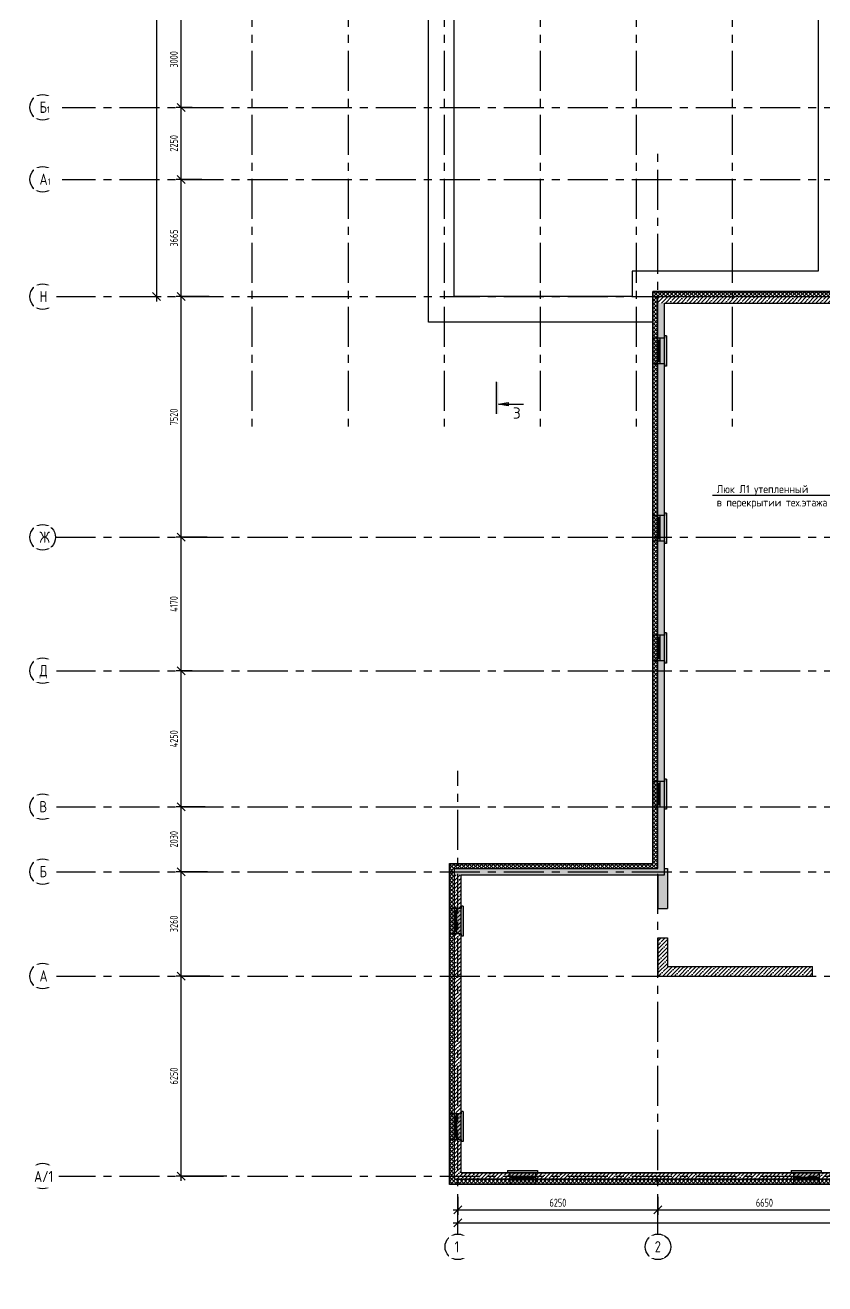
# Model space of a CAD drawing. Header units: millimetres. Extents: x -9318 to 9016603, y 0 to 838141.
# Drawn here: x 50321 to 75292, y 628245 to 667575 of the extents above; entities that cross this region are included whole.
import ezdxf
from ezdxf import colors
from ezdxf.entities.mleader import LeaderData, LeaderLine
from ezdxf.math import Vec2, Vec3

# ---------------------------------------------------------------- set-up
doc = ezdxf.new("R2010")
doc.units = ezdxf.units.MM
doc.linetypes.add('CENTER', pattern=[2, 1.25, -0.25, 0.25, -0.25])
doc.layers.get('Defpoints').update_dxf_attribs({"color": 8})
doc.layers.add('АР_Разрезы', color=175, linetype='Continuous', lineweight=9)
doc.styles.add('ISOCPEUR', font='isocpeur.ttf', dxfattribs={"width": 0.7})
doc.styles.add('ISOCPEUR_2', font='isocpeur.ttf', dxfattribs={"width": 0.9, "height": 300})
doc.styles.add('METRO-STYLE', font='isocpeur.ttf', dxfattribs={"width": 0.9, "oblique": 15})
doc.styles.add('ГОСТ 2.304', font='isocpeur.ttf', dxfattribs={"width": 0.7})
doc.dimstyles.new('СПДС', dxfattribs={"dimscale": 100, "dimtxt": 2.5, "dimasz": 2.5, "dimexe": 1.5, "dimexo": 0, "dimgap": 1, "dimtad": 1, "dimdec": 0, "dimrnd": 1, "dimtxsty": 'ГОСТ 2.304', "dimblk": 'OBLIQUE', "dimcen": 2.5, "dimdle": 1.5, "dimadec": 0, "dimazin": 2, "dimtfac": 0.75, "dimtdec": 0, "dimtmove": 1, "dimatfit": 3, "dimfxl": 1, "dimtolj": 1, "dimarcsym": 1})
pattern_1 = [(45, (-154563.14, 576407.27), (-123.74369, 123.74369), []), (45, (-154439.4, 576407.27), (-123.74369, 123.74369), [218.75, -43.75, 0, -43.75])]

# ---------------------------------------------------------------- blocks, each defined once
blk = doc.blocks.new('_Oblique')
at = {"color": 8, "linetype": 'ByBlock', "lineweight": -2}
blk.add_line((-0.5, -0.5), (0.5, 0.5), dxfattribs=at)
blk = doc.blocks.new('*D1502')
at = {"color": 8, "lineweight": -2, "ltscale": 100, "transparency": 16777216}
for p, q in [((55189, 631463), (55189, 638013)), ((56088, 637863), (55039, 637863)), ((56623, 631613), (55039, 631613))]:
    blk.add_line(p, q, dxfattribs=at)
at = {"layer": 'Defpoints', "color": 0, "ltscale": 100, "transparency": 16777216}
for p in [(55189, 637863), (56088, 637863), (56623, 631613)]:
    blk.add_point(p, dxfattribs=at)
at = {"color": 8, "lineweight": -2, "ltscale": 100, "transparency": 16777216, "xscale": 250, "yscale": 250, "zscale": 250}
for p, rotation in [((55189, 637863), 90), ((55189, 631613), 270)]:
    blk.add_blockref('_Oblique', p, dxfattribs=dict(at, rotation=rotation))
at = {"color": 8, "ltscale": 100, "transparency": 16777216, "insert": (54964, 634738), "char_height": 250, "attachment_point": 5, "rotation": 90, "style": 'ГОСТ 2.304'}
blk.add_mtext('\\A1;6250', dxfattribs=at)
blk = doc.blocks.new('*D1503')
at = {"color": 8, "lineweight": -2, "ltscale": 100, "transparency": 16777216}
for p, q in [((56011, 641123), (55039, 641123)), ((55189, 637713), (55189, 641273)), ((56088, 637863), (55039, 637863))]:
    blk.add_line(p, q, dxfattribs=at)
at = {"layer": 'Defpoints', "color": 0, "ltscale": 100, "transparency": 16777216}
for p in [(55189, 641123), (56011, 641123), (56088, 637863)]:
    blk.add_point(p, dxfattribs=at)
at = {"color": 8, "lineweight": -2, "ltscale": 100, "transparency": 16777216, "xscale": 250, "yscale": 250, "zscale": 250}
for p, rotation in [((55189, 641123), 90), ((55189, 637863), 270)]:
    blk.add_blockref('_Oblique', p, dxfattribs=dict(at, rotation=rotation))
at = {"color": 8, "ltscale": 100, "transparency": 16777216, "insert": (54964, 639493), "char_height": 250, "attachment_point": 5, "rotation": 90, "style": 'ГОСТ 2.304'}
blk.add_mtext('\\A1;3260', dxfattribs=at)
blk = doc.blocks.new('*D1504')
at = {"color": 8, "lineweight": -2, "ltscale": 100, "transparency": 16777216}
for p, q in [((55937, 643153), (55039, 643153)), ((55189, 640973), (55189, 643303)), ((56011, 641123), (55039, 641123))]:
    blk.add_line(p, q, dxfattribs=at)
at = {"layer": 'Defpoints', "color": 0, "ltscale": 100, "transparency": 16777216}
for p in [(55189, 643153), (55937, 643153), (56011, 641123)]:
    blk.add_point(p, dxfattribs=at)
at = {"color": 8, "lineweight": -2, "ltscale": 100, "transparency": 16777216, "xscale": 250, "yscale": 250, "zscale": 250}
for p, rotation in [((55189, 643153), 90), ((55189, 641123), 270)]:
    blk.add_blockref('_Oblique', p, dxfattribs=dict(at, rotation=rotation))
at = {"color": 8, "ltscale": 100, "transparency": 16777216, "insert": (54964, 642138), "char_height": 250, "attachment_point": 5, "rotation": 90, "style": 'ГОСТ 2.304'}
blk.add_mtext('\\A1;2030', dxfattribs=at)
blk = doc.blocks.new('*D1505')
at = {"color": 8, "lineweight": -2, "ltscale": 100, "transparency": 16777216}
for p, q in [((55539, 647403), (55039, 647403)), ((55189, 643003), (55189, 647553)), ((55937, 643153), (55039, 643153))]:
    blk.add_line(p, q, dxfattribs=at)
at = {"layer": 'Defpoints', "color": 0, "ltscale": 100, "transparency": 16777216}
for p in [(55189, 647403), (55539, 647403), (55937, 643153)]:
    blk.add_point(p, dxfattribs=at)
at = {"color": 8, "lineweight": -2, "ltscale": 100, "transparency": 16777216, "xscale": 250, "yscale": 250, "zscale": 250}
for p, rotation in [((55189, 647403), 90), ((55189, 643153), 270)]:
    blk.add_blockref('_Oblique', p, dxfattribs=dict(at, rotation=rotation))
at = {"color": 8, "ltscale": 100, "transparency": 16777216, "insert": (54964, 645278), "char_height": 250, "attachment_point": 5, "rotation": 90, "style": 'ГОСТ 2.304'}
blk.add_mtext('\\A1;4250', dxfattribs=at)
blk = doc.blocks.new('*D1506')
at = {"color": 8, "lineweight": -2, "ltscale": 100, "transparency": 16777216}
for p, q in [((55189, 647253), (55189, 651723)), ((56007, 651573), (55039, 651573)), ((55539, 647403), (55039, 647403))]:
    blk.add_line(p, q, dxfattribs=at)
at = {"layer": 'Defpoints', "color": 0, "ltscale": 100, "transparency": 16777216}
for p in [(55189, 651573), (56007, 651573), (55539, 647403)]:
    blk.add_point(p, dxfattribs=at)
at = {"color": 8, "lineweight": -2, "ltscale": 100, "transparency": 16777216, "xscale": 250, "yscale": 250, "zscale": 250}
for p, rotation in [((55189, 651573), 90), ((55189, 647403), 270)]:
    blk.add_blockref('_Oblique', p, dxfattribs=dict(at, rotation=rotation))
at = {"color": 8, "ltscale": 100, "transparency": 16777216, "insert": (54964, 649488), "char_height": 250, "attachment_point": 5, "rotation": 90, "style": 'ГОСТ 2.304'}
blk.add_mtext('\\A1;4170', dxfattribs=at)
blk = doc.blocks.new('*D1507')
at = {"color": 8, "lineweight": -2, "ltscale": 100, "transparency": 16777216}
for p, q in [((55189, 651423), (55189, 659243)), ((56068, 659093), (55039, 659093)), ((56007, 651573), (55039, 651573))]:
    blk.add_line(p, q, dxfattribs=at)
at = {"layer": 'Defpoints', "color": 0, "ltscale": 100, "transparency": 16777216}
for p in [(55189, 659093), (56068, 659093), (56007, 651573)]:
    blk.add_point(p, dxfattribs=at)
at = {"color": 8, "lineweight": -2, "ltscale": 100, "transparency": 16777216, "xscale": 250, "yscale": 250, "zscale": 250}
for p, rotation in [((55189, 659093), 90), ((55189, 651573), 270)]:
    blk.add_blockref('_Oblique', p, dxfattribs=dict(at, rotation=rotation))
at = {"color": 8, "ltscale": 100, "transparency": 16777216, "insert": (54964, 655333), "char_height": 250, "attachment_point": 5, "rotation": 90, "style": 'ГОСТ 2.304'}
blk.add_mtext('\\A1;7520', dxfattribs=at)
blk = doc.blocks.new('*D1508')
at = {"color": 8, "lineweight": -2, "ltscale": 100, "transparency": 16777216}
for p, q in [((55838, 662758), (55039, 662758)), ((55189, 658943), (55189, 662908)), ((56068, 659093), (55039, 659093))]:
    blk.add_line(p, q, dxfattribs=at)
at = {"layer": 'Defpoints', "color": 0, "ltscale": 100, "transparency": 16777216}
for p in [(55189, 662758), (55838, 662758), (56068, 659093)]:
    blk.add_point(p, dxfattribs=at)
at = {"color": 8, "lineweight": -2, "ltscale": 100, "transparency": 16777216, "xscale": 250, "yscale": 250, "zscale": 250}
for p, rotation in [((55189, 662758), 90), ((55189, 659093), 270)]:
    blk.add_blockref('_Oblique', p, dxfattribs=dict(at, rotation=rotation))
at = {"color": 8, "ltscale": 100, "transparency": 16777216, "insert": (54964, 660925), "char_height": 250, "attachment_point": 5, "rotation": 90, "style": 'ГОСТ 2.304'}
blk.add_mtext('\\A1;3665', dxfattribs=at)
blk = doc.blocks.new('*D1509')
at = {"color": 8, "lineweight": -2, "ltscale": 100, "transparency": 16777216}
for p, q in [((55189, 662608), (55189, 665158)), ((55531, 665008), (55039, 665008)), ((55838, 662758), (55039, 662758))]:
    blk.add_line(p, q, dxfattribs=at)
at = {"layer": 'Defpoints', "color": 0, "ltscale": 100, "transparency": 16777216}
for p in [(55189, 665008), (55531, 665008), (55838, 662758)]:
    blk.add_point(p, dxfattribs=at)
at = {"color": 8, "lineweight": -2, "ltscale": 100, "transparency": 16777216, "xscale": 250, "yscale": 250, "zscale": 250}
for p, rotation in [((55189, 665008), 90), ((55189, 662758), 270)]:
    blk.add_blockref('_Oblique', p, dxfattribs=dict(at, rotation=rotation))
at = {"color": 8, "ltscale": 100, "transparency": 16777216, "insert": (54964, 663883), "char_height": 250, "attachment_point": 5, "rotation": 90, "style": 'ГОСТ 2.304'}
blk.add_mtext('\\A1;2250', dxfattribs=at)
blk = doc.blocks.new('*D1510')
at = {"color": 8, "lineweight": -2, "ltscale": 100, "transparency": 16777216}
for p, q in [((55531, 668008), (55039, 668008)), ((55189, 664858), (55189, 668158)), ((55531, 665008), (55039, 665008))]:
    blk.add_line(p, q, dxfattribs=at)
at = {"layer": 'Defpoints', "color": 0, "ltscale": 100, "transparency": 16777216}
for p in [(55189, 668008), (55531, 668008), (55531, 665008)]:
    blk.add_point(p, dxfattribs=at)
at = {"color": 8, "lineweight": -2, "ltscale": 100, "transparency": 16777216, "xscale": 250, "yscale": 250, "zscale": 250}
for p, rotation in [((55189, 668008), 90), ((55189, 665008), 270)]:
    blk.add_blockref('_Oblique', p, dxfattribs=dict(at, rotation=rotation))
at = {"color": 8, "ltscale": 100, "transparency": 16777216, "insert": (54964, 666508), "char_height": 250, "attachment_point": 5, "rotation": 90, "style": 'ГОСТ 2.304'}
blk.add_mtext('\\A1;3000', dxfattribs=at)
blk = doc.blocks.new('*D1522')
at = {"color": 8, "lineweight": -2, "ltscale": 100, "transparency": 16777216}
for p, q in [((54363, 707008), (54569, 707008)), ((54419, 707158), (54419, 658943)), ((54363, 659093), (54569, 659093))]:
    blk.add_line(p, q, dxfattribs=at)
at = {"layer": 'Defpoints', "color": 0, "ltscale": 100, "transparency": 16777216}
for p in [(54363, 707008), (54363, 659093), (54419, 659093)]:
    blk.add_point(p, dxfattribs=at)
at = {"color": 8, "lineweight": -2, "ltscale": 100, "transparency": 16777216, "xscale": 250, "yscale": 250, "zscale": 250}
for p, rotation in [((54419, 707008), 90), ((54419, 659093), 270)]:
    blk.add_blockref('_Oblique', p, dxfattribs=dict(at, rotation=rotation))
at = {"color": 8, "ltscale": 100, "transparency": 16777216, "insert": (54194, 683050), "char_height": 250, "attachment_point": 5, "rotation": 90, "style": 'ГОСТ 2.304'}
blk.add_mtext('\\A1;47915', dxfattribs=at)
blk = doc.blocks.new('*U447')
h = blk.add_hatch(color=8)
h.dxf.hatch_style = 1
h.paths.add_polyline_path([(-870, -210), (70, -210), (70, -140), (0, -140), (0, 220), (-800, 220), (-800, -140), (-870, -140)])
at = {"color": 8, "lineweight": 30}
for p, q in [((-800, -140), (-800, 220)), ((0, -140), (0, 220))]:
    blk.add_line(p, q, dxfattribs=at)
at = {"color": 8}
for p, q in [((0, 220), (-800, 220)), ((-800, 70), (0, 70)), ((-800, 0), (0, 0)), ((-730, 0), (-730, 70)), ((-730, 35), (-70, 35)), ((-70, 0), (-70, 70)), ((-870, -210), (-870, -140)), ((-870, -140), (-800, -140)), ((-870, -210), (70, -210)), ((0, -140), (70, -140)), ((70, -210), (70, -140))]:
    blk.add_line(p, q, dxfattribs=at)
blk = doc.blocks.new('*U444')
h = blk.add_hatch(color=8)
h.dxf.hatch_style = 1
h.paths.add_polyline_path([(-870, 210), (70, 210), (70, 140), (0, 140), (0, -220), (-800, -220), (-800, 140), (-870, 140)])
at = {"color": 8}
for p, q in [((-870, 210), (70, 210)), ((-870, 210), (-870, 140)), ((-870, 140), (-800, 140)), ((-800, 0), (0, 0)), ((0, 140), (70, 140)), ((70, 210), (70, 140)), ((-800, -70), (0, -70)), ((0, -220), (-800, -220)), ((-730, 0), (-730, -70)), ((-730, -35), (-70, -35)), ((-70, 0), (-70, -70))]:
    blk.add_line(p, q, dxfattribs=at)
at = {"color": 8, "lineweight": 30}
for p, q in [((-800, 140), (-800, -220)), ((0, 140), (0, -220))]:
    blk.add_line(p, q, dxfattribs=at)
blk = doc.blocks.new('*U445')
h = blk.add_hatch(color=8)
h.dxf.hatch_style = 1
h.paths.add_polyline_path([(-870, 210), (70, 210), (70, 140), (0, 140), (0, -220), (-800, -220), (-800, 140), (-870, 140)])
at = {"color": 8}
for p, q in [((-870, 210), (70, 210)), ((-870, 210), (-870, 140)), ((-870, 140), (-800, 140)), ((-800, 0), (0, 0)), ((0, 140), (70, 140)), ((70, 210), (70, 140)), ((-800, -70), (0, -70)), ((0, -220), (-800, -220)), ((-730, 0), (-730, -70)), ((-730, -35), (-70, -35)), ((-70, 0), (-70, -70))]:
    blk.add_line(p, q, dxfattribs=at)
at = {"color": 8, "lineweight": 30}
for p, q in [((-800, 140), (-800, -220)), ((0, 140), (0, -220))]:
    blk.add_line(p, q, dxfattribs=at)
blk = doc.blocks.new('*U435')
h = blk.add_hatch(color=8)
h.dxf.hatch_style = 1
h.paths.add_polyline_path([(-870, 210), (70, 210), (70, 140), (0, 140), (0, -220), (-800, -220), (-800, 140), (-870, 140)])
at = {"color": 8}
for p, q in [((-870, 210), (70, 210)), ((-870, 210), (-870, 140)), ((-870, 140), (-800, 140)), ((-800, 0), (0, 0)), ((0, 140), (70, 140)), ((70, 210), (70, 140)), ((-800, -70), (0, -70)), ((0, -220), (-800, -220)), ((-730, 0), (-730, -70)), ((-730, -35), (-70, -35)), ((-70, 0), (-70, -70))]:
    blk.add_line(p, q, dxfattribs=at)
at = {"color": 8, "lineweight": 30}
for p, q in [((-800, 140), (-800, -220)), ((0, 140), (0, -220))]:
    blk.add_line(p, q, dxfattribs=at)
blk = doc.blocks.new('*U436')
h = blk.add_hatch(color=8)
h.dxf.hatch_style = 1
h.paths.add_polyline_path([(-870, 210), (70, 210), (70, 140), (0, 140), (0, -220), (-800, -220), (-800, 140), (-870, 140)])
at = {"color": 8}
for p, q in [((-870, 210), (70, 210)), ((-870, 210), (-870, 140)), ((-870, 140), (-800, 140)), ((-800, 0), (0, 0)), ((0, 140), (70, 140)), ((70, 210), (70, 140)), ((-800, -70), (0, -70)), ((0, -220), (-800, -220)), ((-730, 0), (-730, -70)), ((-730, -35), (-70, -35)), ((-70, 0), (-70, -70))]:
    blk.add_line(p, q, dxfattribs=at)
at = {"color": 8, "lineweight": 30}
for p, q in [((-800, 140), (-800, -220)), ((0, 140), (0, -220))]:
    blk.add_line(p, q, dxfattribs=at)
blk = doc.blocks.new('*U437')
h = blk.add_hatch(color=8)
h.dxf.hatch_style = 1
h.paths.add_polyline_path([(-870, 210), (70, 210), (70, 140), (0, 140), (0, -220), (-800, -220), (-800, 140), (-870, 140)])
at = {"color": 8}
for p, q in [((-870, 210), (70, 210)), ((-870, 210), (-870, 140)), ((-870, 140), (-800, 140)), ((-800, 0), (0, 0)), ((0, 140), (70, 140)), ((70, 210), (70, 140)), ((-800, -70), (0, -70)), ((0, -220), (-800, -220)), ((-730, 0), (-730, -70)), ((-730, -35), (-70, -35)), ((-70, 0), (-70, -70))]:
    blk.add_line(p, q, dxfattribs=at)
at = {"color": 8, "lineweight": 30}
for p, q in [((-800, 140), (-800, -220)), ((0, 140), (0, -220))]:
    blk.add_line(p, q, dxfattribs=at)
blk = doc.blocks.new('*U438')
h = blk.add_hatch(color=8)
h.dxf.hatch_style = 1
h.paths.add_polyline_path([(-870, 210), (70, 210), (70, 140), (0, 140), (0, -220), (-800, -220), (-800, 140), (-870, 140)])
at = {"color": 8}
for p, q in [((-870, 210), (70, 210)), ((-870, 210), (-870, 140)), ((-870, 140), (-800, 140)), ((-800, 0), (0, 0)), ((0, 140), (70, 140)), ((70, 210), (70, 140)), ((-800, -70), (0, -70)), ((0, -220), (-800, -220)), ((-730, 0), (-730, -70)), ((-730, -35), (-70, -35)), ((-70, 0), (-70, -70))]:
    blk.add_line(p, q, dxfattribs=at)
at = {"color": 8, "lineweight": 30}
for p, q in [((-800, 140), (-800, -220)), ((0, 140), (0, -220))]:
    blk.add_line(p, q, dxfattribs=at)
blk = doc.blocks.new('*D1523')
at = {"color": 8, "lineweight": -2, "ltscale": 100, "transparency": 16777216}
for p, q in [((63832, 630964), (63832, 630404)), ((70082, 630964), (70082, 630404)), ((63682, 630554), (70232, 630554))]:
    blk.add_line(p, q, dxfattribs=at)
at = {"layer": 'Defpoints', "color": 0, "ltscale": 100, "transparency": 16777216}
for p in [(63832, 630964), (70082, 630964), (70082, 630554)]:
    blk.add_point(p, dxfattribs=at)
at = {"color": 8, "lineweight": -2, "ltscale": 100, "transparency": 16777216, "xscale": 250, "yscale": 250, "zscale": 250, "rotation": 180}
blk.add_blockref('_Oblique', (63832, 630554), dxfattribs=at)
at = {"color": 8, "lineweight": -2, "ltscale": 100, "transparency": 16777216, "xscale": 250, "yscale": 250, "zscale": 250}
blk.add_blockref('_Oblique', (70082, 630554), dxfattribs=at)
at = {"color": 8, "ltscale": 100, "transparency": 16777216, "insert": (66957, 630779), "char_height": 250, "attachment_point": 5, "style": 'ГОСТ 2.304'}
blk.add_mtext('\\A1;6250', dxfattribs=at)
blk = doc.blocks.new('*D1524')
at = {"color": 8, "lineweight": -2, "ltscale": 100, "transparency": 16777216}
for p, q in [((76732, 631378), (76732, 630404)), ((70082, 630964), (70082, 630404)), ((69932, 630554), (76882, 630554))]:
    blk.add_line(p, q, dxfattribs=at)
at = {"layer": 'Defpoints', "color": 0, "ltscale": 100, "transparency": 16777216}
for p in [(76732, 631378), (70082, 630964), (76732, 630554)]:
    blk.add_point(p, dxfattribs=at)
at = {"color": 8, "lineweight": -2, "ltscale": 100, "transparency": 16777216, "xscale": 250, "yscale": 250, "zscale": 250, "rotation": 180}
blk.add_blockref('_Oblique', (70082, 630554), dxfattribs=at)
at = {"color": 8, "lineweight": -2, "ltscale": 100, "transparency": 16777216, "xscale": 250, "yscale": 250, "zscale": 250}
blk.add_blockref('_Oblique', (76732, 630554), dxfattribs=at)
at = {"color": 8, "ltscale": 100, "transparency": 16777216, "insert": (73407, 630779), "char_height": 250, "attachment_point": 5, "style": 'ГОСТ 2.304'}
blk.add_mtext('\\A1;6650', dxfattribs=at)
blk = doc.blocks.new('*D1554')
at = {"color": 8, "lineweight": -2, "ltscale": 100, "transparency": 16777216}
for p, q in [((63682, 630152), (132397, 630152)), ((63832, 629827), (63832, 630302)), ((132247, 629827), (132247, 630302))]:
    blk.add_line(p, q, dxfattribs=at)
at = {"layer": 'Defpoints', "color": 0, "ltscale": 100, "transparency": 16777216}
for p in [(132247, 630152), (63832, 629827), (132247, 629827)]:
    blk.add_point(p, dxfattribs=at)
at = {"color": 8, "lineweight": -2, "ltscale": 100, "transparency": 16777216, "xscale": 250, "yscale": 250, "zscale": 250, "rotation": 180}
blk.add_blockref('_Oblique', (63832, 630152), dxfattribs=at)
at = {"color": 8, "lineweight": -2, "ltscale": 100, "transparency": 16777216, "xscale": 250, "yscale": 250, "zscale": 250}
blk.add_blockref('_Oblique', (132247, 630152), dxfattribs=at)
at = {"color": 8, "ltscale": 100, "transparency": 16777216, "insert": (98040, 630377), "char_height": 250, "attachment_point": 5, "style": 'ГОСТ 2.304'}
blk.add_mtext('\\A1;68415', dxfattribs=at)
blk = doc.blocks.new('*U422')
h = blk.add_hatch(color=8)
h.dxf.hatch_style = 1
h.paths.add_polyline_path([(-870, -210), (70, -210), (70, -140), (0, -140), (0, 220), (-800, 220), (-800, -140), (-870, -140)])
at = {"color": 8, "lineweight": 30}
for p, q in [((-800, -140), (-800, 220)), ((0, -140), (0, 220))]:
    blk.add_line(p, q, dxfattribs=at)
at = {"color": 8}
for p, q in [((0, 220), (-800, 220)), ((-800, 70), (0, 70)), ((-800, 0), (0, 0)), ((-730, 0), (-730, 70)), ((-730, 35), (-70, 35)), ((-70, 0), (-70, 70)), ((-870, -210), (-870, -140)), ((-870, -140), (-800, -140)), ((-870, -210), (70, -210)), ((0, -140), (70, -140)), ((70, -210), (70, -140))]:
    blk.add_line(p, q, dxfattribs=at)
blk = doc.blocks.new('_DotSmall')
at = {"color": 8, "linetype": 'ByBlock', "const_width": 0.5}
blk.add_lwpolyline([(-0.0625, 0, 1), (0.0625, 0, 1)], format="xyb", close=True, dxfattribs=at)
blk = doc.blocks.new('A$C60573c2e')
at = {"layer": 'АР_Разрезы', "ltscale": 100}
h = blk.add_hatch(color=8, dxfattribs=at)
h.dxf.hatch_style = 1
h.paths.add_polyline_path([(7699, -50578), (7629, -50578), (7629, -51578), (7699, -51578)])
h.paths.add_polyline_path([(7999, -51228), (7699, -51278), (7999, -51278)])
h.paths.add_polyline_path([(7999, -51278), (7699, -51278), (7999, -51328)])
at = {"layer": 'АР_Разрезы', "color": 8, "lineweight": 25, "ltscale": 100}
for p, q in [((7629, -50578), (7629, -51578)), ((7699, -51278), (7999, -51228)), ((7999, -51328), (7699, -51278)), ((7999, -51228), (7999, -51328))]:
    blk.add_line(p, q, dxfattribs=at)
at = {"layer": 'АР_Разрезы', "color": 8, "lineweight": 25, "ltscale": 100, "elevation": 0}
blk.add_lwpolyline([(7699, -51278), (8483, -51278)], dxfattribs=at)
at = {"layer": 'АР_Разрезы', "color": 8, "lineweight": 25, "ltscale": 100, "insert": (8149, -51378), "char_height": 350, "width": 583.33, "attachment_point": 1, "style": 'METRO-STYLE'}
blk.add_mtext('{\\Q0;\\W1;3}', dxfattribs=at)

msp = doc.modelspace()

# ---------------------------------------------------------------- hatches: boundary and pattern name
at = {"ltscale": 100}
h = msp.add_hatch(dxfattribs=at)
h.set_pattern_fill('ANSI37', color=256, scale=700)
h.set_pattern_definition([(45, (-881264.54, 680766.49), (-61.871843, 61.871843), []), (135, (-881264.54, 680766.49), (-61.871843, -61.871843), [])])
edge = h.paths.add_edge_path()
edge.add_line((93378.46, 642652.96), (93529.01, 642652.96))
edge.add_arc((98306.04, 642966.9), 4787.33, 178.970018, 183.760059, ccw=False)
edge.add_line((93519.48, 643052.96), (84952.1, 643052.96))
edge.add_line((84952.1, 643052.96), (84952.1, 637862.96))
edge.add_line((84952.1, 637862.96), (76832.1, 637862.96))
edge.add_line((76832.1, 637862.96), (76832.1, 631512.96))
edge.add_line((76832.1, 631512.96), (63732.1, 631512.96))
edge.add_line((63732.1, 631512.96), (63732.07, 641222.96))
edge.add_line((63732.07, 641222.96), (70082.1, 641222.96))
edge.add_line((70082.1, 641222.96), (70082.1, 659092.96))
edge.add_line((70082.1, 659092.96), (80697.1, 659092.96))
edge.add_line((80697.1, 659092.96), (80697.1, 659242.96))
edge.add_line((80697.1, 659242.96), (69932.1, 659242.96))
edge.add_line((69932.1, 659242.96), (69932.1, 641372.96))
edge.add_line((69932.1, 641372.96), (63582.07, 641372.96))
edge.add_line((63582.07, 641372.96), (63582.1, 631362.96))
edge.add_line((63582.1, 631362.96), (76982.1, 631362.96))
edge.add_line((76982.1, 631362.96), (76982.1, 637712.96))
edge.add_line((76982.1, 637712.96), (85102.1, 637712.96))
edge.add_line((85102.1, 637712.96), (85102.1, 642902.96))
edge.add_line((85102.1, 642902.96), (93369.48, 642902.96))
edge.add_arc((98168.65, 642950.17), 4799.4, 180.563657, 183.550446)
h = msp.add_hatch(dxfattribs=at)
h.set_pattern_fill('ANSI35', color=256, scale=700)
h.set_pattern_definition([(45, (-887755.71, 741612.85), (-123.743687, 123.743687), []), (45, (-887631.97, 741612.85), (-123.743687, 123.743687), [218.75, -43.75, 0, -43.75])])
h.paths.add_polyline_path([(70282.04, 658892.96), (70082.04, 658892.96), (70082.04, 641222.96), (63732.1, 641222.96), (63732.1, 641022.96), (63932.1, 641022.96), (70082.1, 641022.96), (70082.1, 639972.96), (70382.1, 639972.96), (70382.1, 641222.96), (70282.1, 641222.96)])
h = msp.add_hatch(dxfattribs=at)
h.set_pattern_fill('ANSI35', color=256, scale=700)
h.set_pattern_definition([(45, (-874914.5, 707326.55), (-123.743687, 123.743687), []), (45, (-874790.76, 707326.55), (-123.743687, 123.743687), [218.75, -43.75, 0, -43.75])])
h.paths.add_polyline_path([(70282.1, 658892.96), (76657.1, 658892.96), (76657.1, 647492.96), (76857.1, 647492.96), (76857.1, 658892.96), (80697.1, 658892.96), (80697.1, 659092.96), (70082.1, 659092.96), (70082.09, 658892.96), (70282.09, 658892.96)])
h = msp.add_hatch(dxfattribs=at)
h.set_pattern_fill('ANSI35', color=256, scale=700)
h.set_pattern_definition([(45, (-881164.6, 681444.48), (-123.743687, 123.743687), []), (45, (-881040.85, 681444.48), (-123.743687, 123.743687), [218.75, -43.75, 0, -43.75])])
h.paths.add_polyline_path([(63932.1, 641022.96), (63732.1, 641022.96), (63732.11, 631512.96), (75885.29, 631512.96), (75885.29, 631712.96), (63932.11, 631712.96)])
h = msp.add_hatch(dxfattribs=at)
h.set_pattern_fill('ANSI35', color=256, scale=700)
h.set_pattern_definition(pattern_1)
h.paths.add_polyline_path([(73083.52, 638162.96), (70382.1, 638162.96), (70382.1, 639052.96), (70082.1, 639052.96), (70082.1, 637862.96), (73083.52, 637862.96)])
h = msp.add_hatch(dxfattribs=at)
h.set_pattern_fill('ANSI35', color=256, scale=700)
h.set_pattern_definition(pattern_1)
h.paths.add_polyline_path([(74912.1, 638162.96), (73027.1, 638162.94), (73027.1, 637862.96), (74912.1, 637862.96)])

# ---------------------------------------------------------------- linework, layer by layer
at = {"linetype": 'CENTER', "ltscale": 1000}
for p, q in [((57402.03, 710770.43), (57402.03, 655038.08)), ((60402.03, 710770.43), (60402.03, 655038.08)), ((63402.03, 710770.43), (63402.03, 655038.08)), ((66402.03, 710770.43), (66402.03, 655038.08)), ((69402.03, 710770.43), (69402.03, 655038.08)), ((72402.03, 710770.43), (72402.03, 655038.08)), ((51268.34, 665007.96), (134446.74, 665007.96)), ((70082.1, 629801.69), (70082.1, 663685.62)), ((51268.34, 662757.96), (134446.74, 662757.96)), ((51268.34, 659092.96), (134865.51, 659092.96)), ((51268.34, 647402.96), (134865.51, 647402.96)), ((63832.1, 629801.69), (63832.1, 644279.81)), ((51268.34, 643152.96), (134865.51, 643152.96)), ((51268.34, 641122.96), (134865.51, 641122.96)), ((51268.34, 637862.96), (134865.51, 637862.96)), ((51268.34, 631612.96), (134865.51, 631612.96))]:
    msp.add_line(p, q, dxfattribs=at)
at = {"ltscale": 100}
for p, q in [((69922.1, 641382.96), (69922.1, 659252.96)), ((69922.1, 659252.96), (80537.1, 659252.96)), ((69932.1, 641372.96), (69932.1, 659242.96)), ((69932.1, 659242.96), (80547.1, 659242.96)), ((70082.1, 659092.96), (80697.1, 659092.96)), ((70082.1, 641222.96), (70082.1, 659092.96)), ((70282.1, 641222.96), (70282.1, 658892.96)), ((70282.1, 658892.96), (76657.1, 658892.96)), ((63571.71, 641382.96), (69922.1, 641382.96)), ((63581.72, 641372.96), (69932.1, 641372.96)), ((63732.1, 631512.96), (63732.1, 641222.96)), ((63732.1, 641222.96), (70082.1, 641222.96)), ((70282.1, 641222.96), (70382.1, 641222.96)), ((70382.1, 641222.96), (70382.1, 639972.96)), ((63932.1, 631712.96), (63932.1, 641022.96)), ((63932.1, 641022.96), (70082.1, 641022.96)), ((70082.1, 641022.96), (70082.1, 639972.96)), ((70082.1, 639972.96), (70382.1, 639972.96)), ((70082.1, 639052.96), (70082.1, 637862.96)), ((70082.1, 639052.96), (70382.1, 639052.96)), ((70382.1, 639052.96), (70382.1, 638162.96)), ((70382.1, 638162.96), (74912.1, 638162.96)), ((74912.1, 637862.96), (74912.1, 638162.96)), ((70082.1, 637862.96), (74912.1, 637862.96)), ((63932.1, 631712.96), (76632.1, 631712.96)), ((63732.1, 631512.96), (76832.1, 631512.96))]:
    msp.add_line(p, q, dxfattribs=at)
for points in [[(75080.65, 668342.95), (75080.66, 659892.96), (70835.22, 659892.96), (70298.75, 659892.95), (69280.78, 659892.95), (69280.78, 659092.96), (63720.66, 659092.96), (63720.66, 683257.96)], [(81270.66, 667672.96), (81270.66, 667542.96), (75880.65, 667542.95), (75880.66, 659252.96), (70298.75, 659252.95), (69920.84, 659252.95), (69920.84, 658292.96), (62920.66, 658292.96), (62920.66, 682587.96)], [(76832.33, 631512.96), (63732.1, 631512.96), (63731.72, 641222.96), (70082.1, 641222.96), (70082.1, 659092.95), (80697.1, 659092.96)], [(76632.33, 631712.96), (63932.09, 631712.96), (63931.73, 641022.96), (70282.1, 641022.96), (70282.1, 658892.95), (80997.1, 658892.96)], [(63572.1, 631352.96), (63571.71, 641382.96)], [(63582.1, 631362.96), (63581.72, 641372.96)], [(76992.1, 631352.96), (63572.1, 631352.96)], [(76982.1, 631362.96), (63582.1, 631362.96)]]:
    msp.add_lwpolyline(points, dxfattribs=at)
at = {"ltscale": 0.5}
for centre in [(50868.34, 665007.96), (50868.34, 662757.96), (50868.34, 659092.96), (50868.34, 651572.96), (50868.34, 647402.96), (50868.34, 643152.96), (50868.34, 641122.96), (50868.34, 637862.96), (50868.34, 631612.96), (63832.1, 629401.69), (70082.1, 629401.69)]:
    msp.add_circle(centre, 400, dxfattribs=at)

# ---------------------------------------------------------------- block references
at = {"ltscale": 100}
msp.add_blockref('A$C60573c2e', (57402.03, 707007.96), dxfattribs=at)
at = {"rotation": 270}
for name, p in [('*U438', (70142.1, 656992.96)), ('*U437', (70142.1, 651452.96)), ('*U436', (70142.1, 647712.96)), ('*U435', (70142.1, 643142.96)), ('*U445', (63791.98, 639177.92)), ('*U444', (63792.07, 632757.96))]:
    msp.add_blockref(name, p, dxfattribs=at)
at = {"xscale": -1, "rotation": 180}
for name, p in [('*U447', (66252.1, 631572.96)), ('*U422', (75112.1, 631572.96))]:
    msp.add_blockref(name, p, dxfattribs=at)

# ---------------------------------------------------------------- dimensions: what is measured, and where the dimension line sits
at = {"ltscale": 100}
for base, p1, p2, picture, middle in [((54418.79, 659092.96), (54362.98, 707007.96), (54362.98, 659092.96), '*D1522', (54193.79, 683050.46)), ((55189.35, 668007.96), (55531.29, 665007.96), (55531.29, 668007.96), '*D1510', (54964.35, 666507.96)), ((55189.35, 665007.96), (55838.21, 662757.96), (55531.29, 665007.96), '*D1509', (54964.35, 663882.96)), ((55189.35, 662757.96), (56068.07, 659092.96), (55838.21, 662757.96), '*D1508', (54964.35, 660925.46)), ((55189.35, 659092.96), (56007.17, 651572.96), (56068.07, 659092.96), '*D1507', (54964.35, 655332.96)), ((55189.35, 651572.96), (55539.19, 647402.96), (56007.17, 651572.96), '*D1506', (54964.35, 649487.96)), ((55189.35, 647402.96), (55937.22, 643152.96), (55539.19, 647402.96), '*D1505', (54964.35, 645277.96)), ((55189.35, 643152.96), (56010.77, 641122.96), (55937.22, 643152.96), '*D1504', (54964.35, 642137.96)), ((55189.35, 641122.96), (56088.01, 637862.96), (56010.77, 641122.96), '*D1503', (54964.35, 639492.96)), ((55189.35, 637862.96), (56623.07, 631612.96), (56088.01, 637862.96), '*D1502', (54964.35, 634737.96))]:
    dim = msp.add_linear_dim(base=base, p1=p1, p2=p2, angle=90, dimstyle='СПДС', override={"dimclrd": 8, "dimclre": 8, "dimclrt": 8}, dxfattribs=at)
    dim.commit()
    dim.dimension.update_dxf_attribs({"geometry": picture, "text_midpoint": middle})
for base, p1, p2, picture, middle in [((76732.1, 630554.36), (70082.1, 630964.3), (76732.1, 631378.14), '*D1524', (73407.1, 630779.36)), ((70082.1, 630554.36), (63832.1, 630964.3), (70082.1, 630964.3), '*D1523', (66957.1, 630779.36))]:
    dim = msp.add_linear_dim(base=base, p1=p1, p2=p2, dimstyle='СПДС', override={"dimclrd": 8, "dimclre": 8, "dimclrt": 8}, dxfattribs=at)
    dim.commit()
    dim.dimension.update_dxf_attribs({"geometry": picture, "text_midpoint": middle})

# ---------------------------------------------------------------- leaders
at = {"lineweight": 5}
ml = msp.add_multileader_mtext('Standard', dxfattribs=at)
ml.set_content('Люк Л1 утепленный \\Pв перекрытии тех.этажа', color=8, style='ISOCPEUR_2')
ml.set_leader_properties(color=8)
ml.build(insert=Vec2(0, 0))
ml.multileader.update_dxf_attribs({"text_left_attachment_type": 6, "text_right_attachment_type": 6, "dogleg_length": 374, "arrow_head_size": 200})
ctx = ml.context
ctx.base_point, ctx.char_height, ctx.arrow_head_size, ctx.landing_gap_size, ctx.plane_origin = Vec3(71897.48, 652878.79, -3.92), 250, 200, 20, Vec3(67444.66, 647790.73, -3.92)
ctx.left_attachment, ctx.right_attachment = 6, 6
notes = []
notes.append((ctx, [(0, (1, 1, 0), (75843.98, 652878.79, -3.92), (-1, 0), 374, [(0, [(77398.48, 652211.27, -3.92)], 0, [])])]))
ctx.mtext.insert, ctx.mtext.width, ctx.mtext.flow_direction = Vec3(71917.48, 653203.79, -3.92), 5515.8585, 5
for ctx, leaders in notes:
    for number, flags, end, landing, length, lines in leaders:
        leader = LeaderData()
        leader.index, (leader.has_last_leader_line, leader.has_dogleg_vector, leader.attachment_direction) = number, flags
        leader.last_leader_point, leader.dogleg_vector, leader.dogleg_length = Vec3(end), Vec3(landing), length
        for number, points, colour, breaks in lines:
            line = LeaderLine()
            line.index, line.vertices, line.color, line.breaks = number, Vec3.list(points), colors.encode_raw_color(colour), breaks
            leader.lines.append(line)
        ctx.leaders.append(leader)

# ---------------------------------------------------------------- next in the draw order: texts
at = {"char_height": 350, "attachment_point": 1, "line_spacing_factor": 1.149209, "style": 'ГОСТ 2.304', "bg_fill": 2}
for s, insert, width in [('{\\W0.8;Б\\H0.57143x;1}', (50768.52, 665185.74), 528.8202), ('{\\W0.8;А\\H0.57143x;1}', (50768.52, 662935.74), 528.8202), ('{\\W0.8;Ж}', (50768.52, 651750.74), 178.2056), ('{\\W0.8;А/1}', (50599.64, 631775.74), 1.455191522836685e-11), ('{\\W0.8;2}', (69982.28, 629579.46), 114.6288)]:
    msp.add_mtext(s, dxfattribs=dict(at, insert=insert, width=width))
for s, insert in [('{\\W0.8;Н}', (50768.52, 659270.74)), ('{\\W0.8;Д}', (50768.52, 647580.74)), ('{\\W0.8;В}', (50768.52, 643330.74)), ('{\\W0.8;Б}', (50768.52, 641300.74)), ('{\\W0.8;А}', (50768.52, 638040.74)), ('{\\W0.8;1}', (63732.28, 629579.46))]:
    msp.add_mtext(s, dxfattribs=dict(at, insert=insert))

# ---------------------------------------------------------------- next in the draw order: linework, layer by layer
at = {"linetype": 'CENTER', "ltscale": 1000}
msp.add_line((51268.34, 651572.96), (134865.51, 651572.96), dxfattribs=at)

# ---------------------------------------------------------------- next in the draw order: dimensions: what is measured, and where the dimension line sits
at = {"ltscale": 100}
dim = msp.add_linear_dim(base=(132247.1, 630152.27), p1=(63832.1, 629826.69), p2=(132247.1, 629826.69), dimstyle='СПДС', override={"dimclrd": 8, "dimclre": 8, "dimclrt": 8}, dxfattribs=at)
dim.commit()
dim.dimension.update_dxf_attribs({"geometry": '*D1554', "text_midpoint": (98039.6, 630377.27)})

# ---------------------------------------------------------------- next in the draw order: leaders
ml = msp.add_multileader_mtext('Standard')
ml.set_content('+13,200', color=8, style='ISOCPEUR')
ml.set_leader_properties(color=8, linetype='Continuous', lineweight=-1)
ml.set_arrow_properties(name='DOTSMALL')
ml.build(insert=Vec2(0, 0))
ml.multileader.update_dxf_attribs({"has_text_frame": 1, "text_left_attachment_type": 4, "text_right_attachment_type": 4, "dogleg_length": 100, "arrow_head_size": 180})
ctx = ml.context
ctx.base_point, ctx.char_height, ctx.arrow_head_size, ctx.landing_gap_size, ctx.plane_origin = Vec3(93068.63, 826103.47), 250, 180, 50, Vec3(90907.41, 825512.23)
ctx.left_attachment, ctx.right_attachment = 4, 4
notes = []
notes.append((ctx, [(0, (0, 0, 0), (0, 0), (1, 0), 1, [])]))
ctx.mtext.insert, ctx.mtext.width, ctx.mtext.line_spacing_style, ctx.mtext.flow_direction = Vec3(93118.63, 826436.81), 852.697, 2, 5
ml = msp.add_multileader_mtext('Standard')
ml.set_content('+11,550', color=8, style='ISOCPEUR')
ml.set_leader_properties(color=8, linetype='Continuous', lineweight=-1)
ml.set_arrow_properties(name='DOTSMALL')
ml.build(insert=Vec2(0, 0))
ml.multileader.update_dxf_attribs({"has_text_frame": 1, "text_left_attachment_type": 4, "text_right_attachment_type": 4, "dogleg_length": 100, "arrow_head_size": 180})
ctx = ml.context
ctx.base_point, ctx.char_height, ctx.arrow_head_size, ctx.landing_gap_size, ctx.plane_origin = Vec3(88068.63, 825358.47), 250, 180, 50, Vec3(85907.41, 824767.23)
ctx.left_attachment, ctx.right_attachment = 4, 4
notes.append((ctx, [(0, (0, 0, 0), (0, 0), (1, 0), 1, [])]))
ctx.mtext.insert, ctx.mtext.width, ctx.mtext.line_spacing_style, ctx.mtext.flow_direction = Vec3(88118.63, 825691.81), 852.697, 2, 5
ml = msp.add_multileader_mtext('Standard')
ml.set_content('+13,700', color=8, style='ISOCPEUR')
ml.set_leader_properties(color=8, linetype='Continuous', lineweight=-1)
ml.set_arrow_properties(name='DOTSMALL')
ml.build(insert=Vec2(0, 0))
ml.multileader.update_dxf_attribs({"has_text_frame": 1, "text_left_attachment_type": 4, "text_right_attachment_type": 4, "dogleg_length": 100, "arrow_head_size": 180})
ctx = ml.context
ctx.base_point, ctx.char_height, ctx.arrow_head_size, ctx.landing_gap_size, ctx.plane_origin = Vec3(118053.07, 658154.33), 250, 180, 50, Vec3(117803.7, 657493.51)
ctx.left_attachment, ctx.right_attachment = 4, 4
notes.append((ctx, [(0, (0, 0, 0), (0, 0), (1, 0), 1, [])]))
ctx.mtext.insert, ctx.mtext.width, ctx.mtext.line_spacing_style, ctx.mtext.flow_direction = Vec3(118103.07, 658487.66), 852.697, 2, 5
ml = msp.add_multileader_mtext('Standard')
ml.set_content('+13,700', color=8, style='ISOCPEUR')
ml.set_leader_properties(color=8, linetype='Continuous', lineweight=-1)
ml.set_arrow_properties(name='DOTSMALL')
ml.build(insert=Vec2(0, 0))
ml.multileader.update_dxf_attribs({"has_text_frame": 1, "text_left_attachment_type": 4, "text_right_attachment_type": 4, "dogleg_length": 100, "arrow_head_size": 180})
ctx = ml.context
ctx.base_point, ctx.char_height, ctx.arrow_head_size, ctx.landing_gap_size, ctx.plane_origin = Vec3(79585.57, 658000.47), 250, 180, 50, Vec3(77424.36, 657409.23)
ctx.left_attachment, ctx.right_attachment = 4, 4
notes.append((ctx, [(0, (0, 0, 0), (0, 0), (1, 0), 1, [])]))
ctx.mtext.insert, ctx.mtext.width, ctx.mtext.line_spacing_style, ctx.mtext.flow_direction = Vec3(79635.57, 658333.81), 852.697, 2, 5
ml = msp.add_multileader_mtext('Standard')
ml.set_content('+15,850', color=8, style='ISOCPEUR')
ml.set_leader_properties(color=8, linetype='Continuous', lineweight=-1)
ml.set_arrow_properties(name='DOTSMALL')
ml.build(insert=Vec2(0, 0))
ml.multileader.update_dxf_attribs({"has_text_frame": 1, "text_left_attachment_type": 4, "text_right_attachment_type": 4, "dogleg_length": 100, "arrow_head_size": 180})
ctx = ml.context
ctx.base_point, ctx.char_height, ctx.arrow_head_size, ctx.landing_gap_size, ctx.plane_origin = Vec3(78411.29, 652860.4), 250, 180, 50, Vec3(78329.9, 651149.71)
ctx.left_attachment, ctx.right_attachment = 4, 4
notes.append((ctx, [(0, (0, 0, 0), (0, 0), (1, 0), 1, [])]))
ctx.mtext.insert, ctx.mtext.width, ctx.mtext.defined_height, ctx.mtext.line_spacing_style, ctx.mtext.flow_direction = Vec3(78461.29, 653193.74), 696.0353, 776.46, 2, 5
ml = msp.add_multileader_mtext('Standard')
ml.set_content('+15,850', color=8, style='ISOCPEUR')
ml.set_leader_properties(color=8, linetype='Continuous', lineweight=-1)
ml.set_arrow_properties(name='DOTSMALL')
ml.build(insert=Vec2(0, 0))
ml.multileader.update_dxf_attribs({"has_text_frame": 1, "text_left_attachment_type": 4, "text_right_attachment_type": 4, "dogleg_length": 100, "arrow_head_size": 180})
ctx = ml.context
ctx.base_point, ctx.char_height, ctx.arrow_head_size, ctx.landing_gap_size, ctx.plane_origin = Vec3(116043.29, 652621.27), 250, 180, 50, Vec3(116522.41, 649668.82)
ctx.left_attachment, ctx.right_attachment = 4, 4
notes.append((ctx, [(0, (0, 0, 0), (0, 0), (1, 0), 1, [])]))
ctx.mtext.insert, ctx.mtext.width, ctx.mtext.line_spacing_style, ctx.mtext.flow_direction = Vec3(116093.29, 652954.61), 852.697, 2, 5
for ctx, leaders in notes:
    for number, flags, end, landing, length, lines in leaders:
        leader = LeaderData()
        leader.index, (leader.has_last_leader_line, leader.has_dogleg_vector, leader.attachment_direction) = number, flags
        leader.last_leader_point, leader.dogleg_vector, leader.dogleg_length = Vec3(end), Vec3(landing), length
        for number, points, colour, breaks in lines:
            line = LeaderLine()
            line.index, line.vertices, line.color, line.breaks = number, Vec3.list(points), colors.encode_raw_color(colour), breaks
            leader.lines.append(line)
        ctx.leaders.append(leader)

doc.saveas('drawing.dxf')
